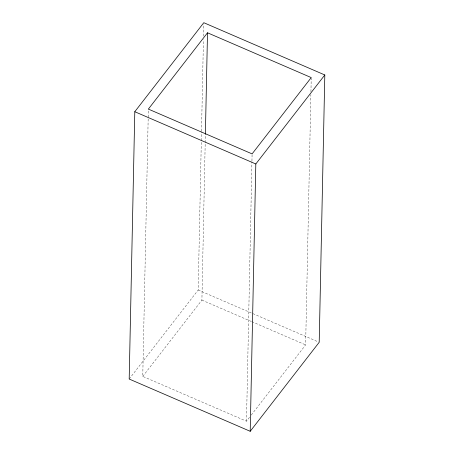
<?xml version="1.0" encoding="UTF-8"?>
<svg xmlns="http://www.w3.org/2000/svg" width="454" height="454" viewBox="0 0 454 454"><rect width="100%" height="100%" fill="white"/><g stroke="black" fill="none" stroke-linecap="round" stroke-linejoin="round"><path stroke-width="0.34" stroke-dasharray="2.27 1.7" d="M249.518 417.311L246.494 421.21L142.766 376.411L148.367 109.091M129.191 379.033L198.188 290.021L201.502 131.898M201.519 131.189L203.432 39.719M203.506 36.172L203.761 24.119M142.766 376.411L201.905 300.111L205.384 134.191M246.494 421.21L251.93 161.692M251.947 160.983L252.095 153.889M251.244 415.081L305.633 344.909L310.876 94.608M310.939 91.77L311.217 78.298M198.188 290.021L318.555 342.004M201.905 300.111L251.176 321.392M251.822 321.67L305.633 344.909"/><path stroke-width="0.68" d="M134.793 111.718L129.191 379.033L250.211 431.3L319.207 342.282L324.809 74.967L203.789 22.7L134.793 111.718L255.812 163.979L250.211 431.3M205.384 134.191L207.506 32.79L311.234 77.589L252.095 153.889L148.367 109.091L207.506 32.79M255.812 163.979L324.809 74.967"/></g></svg>
